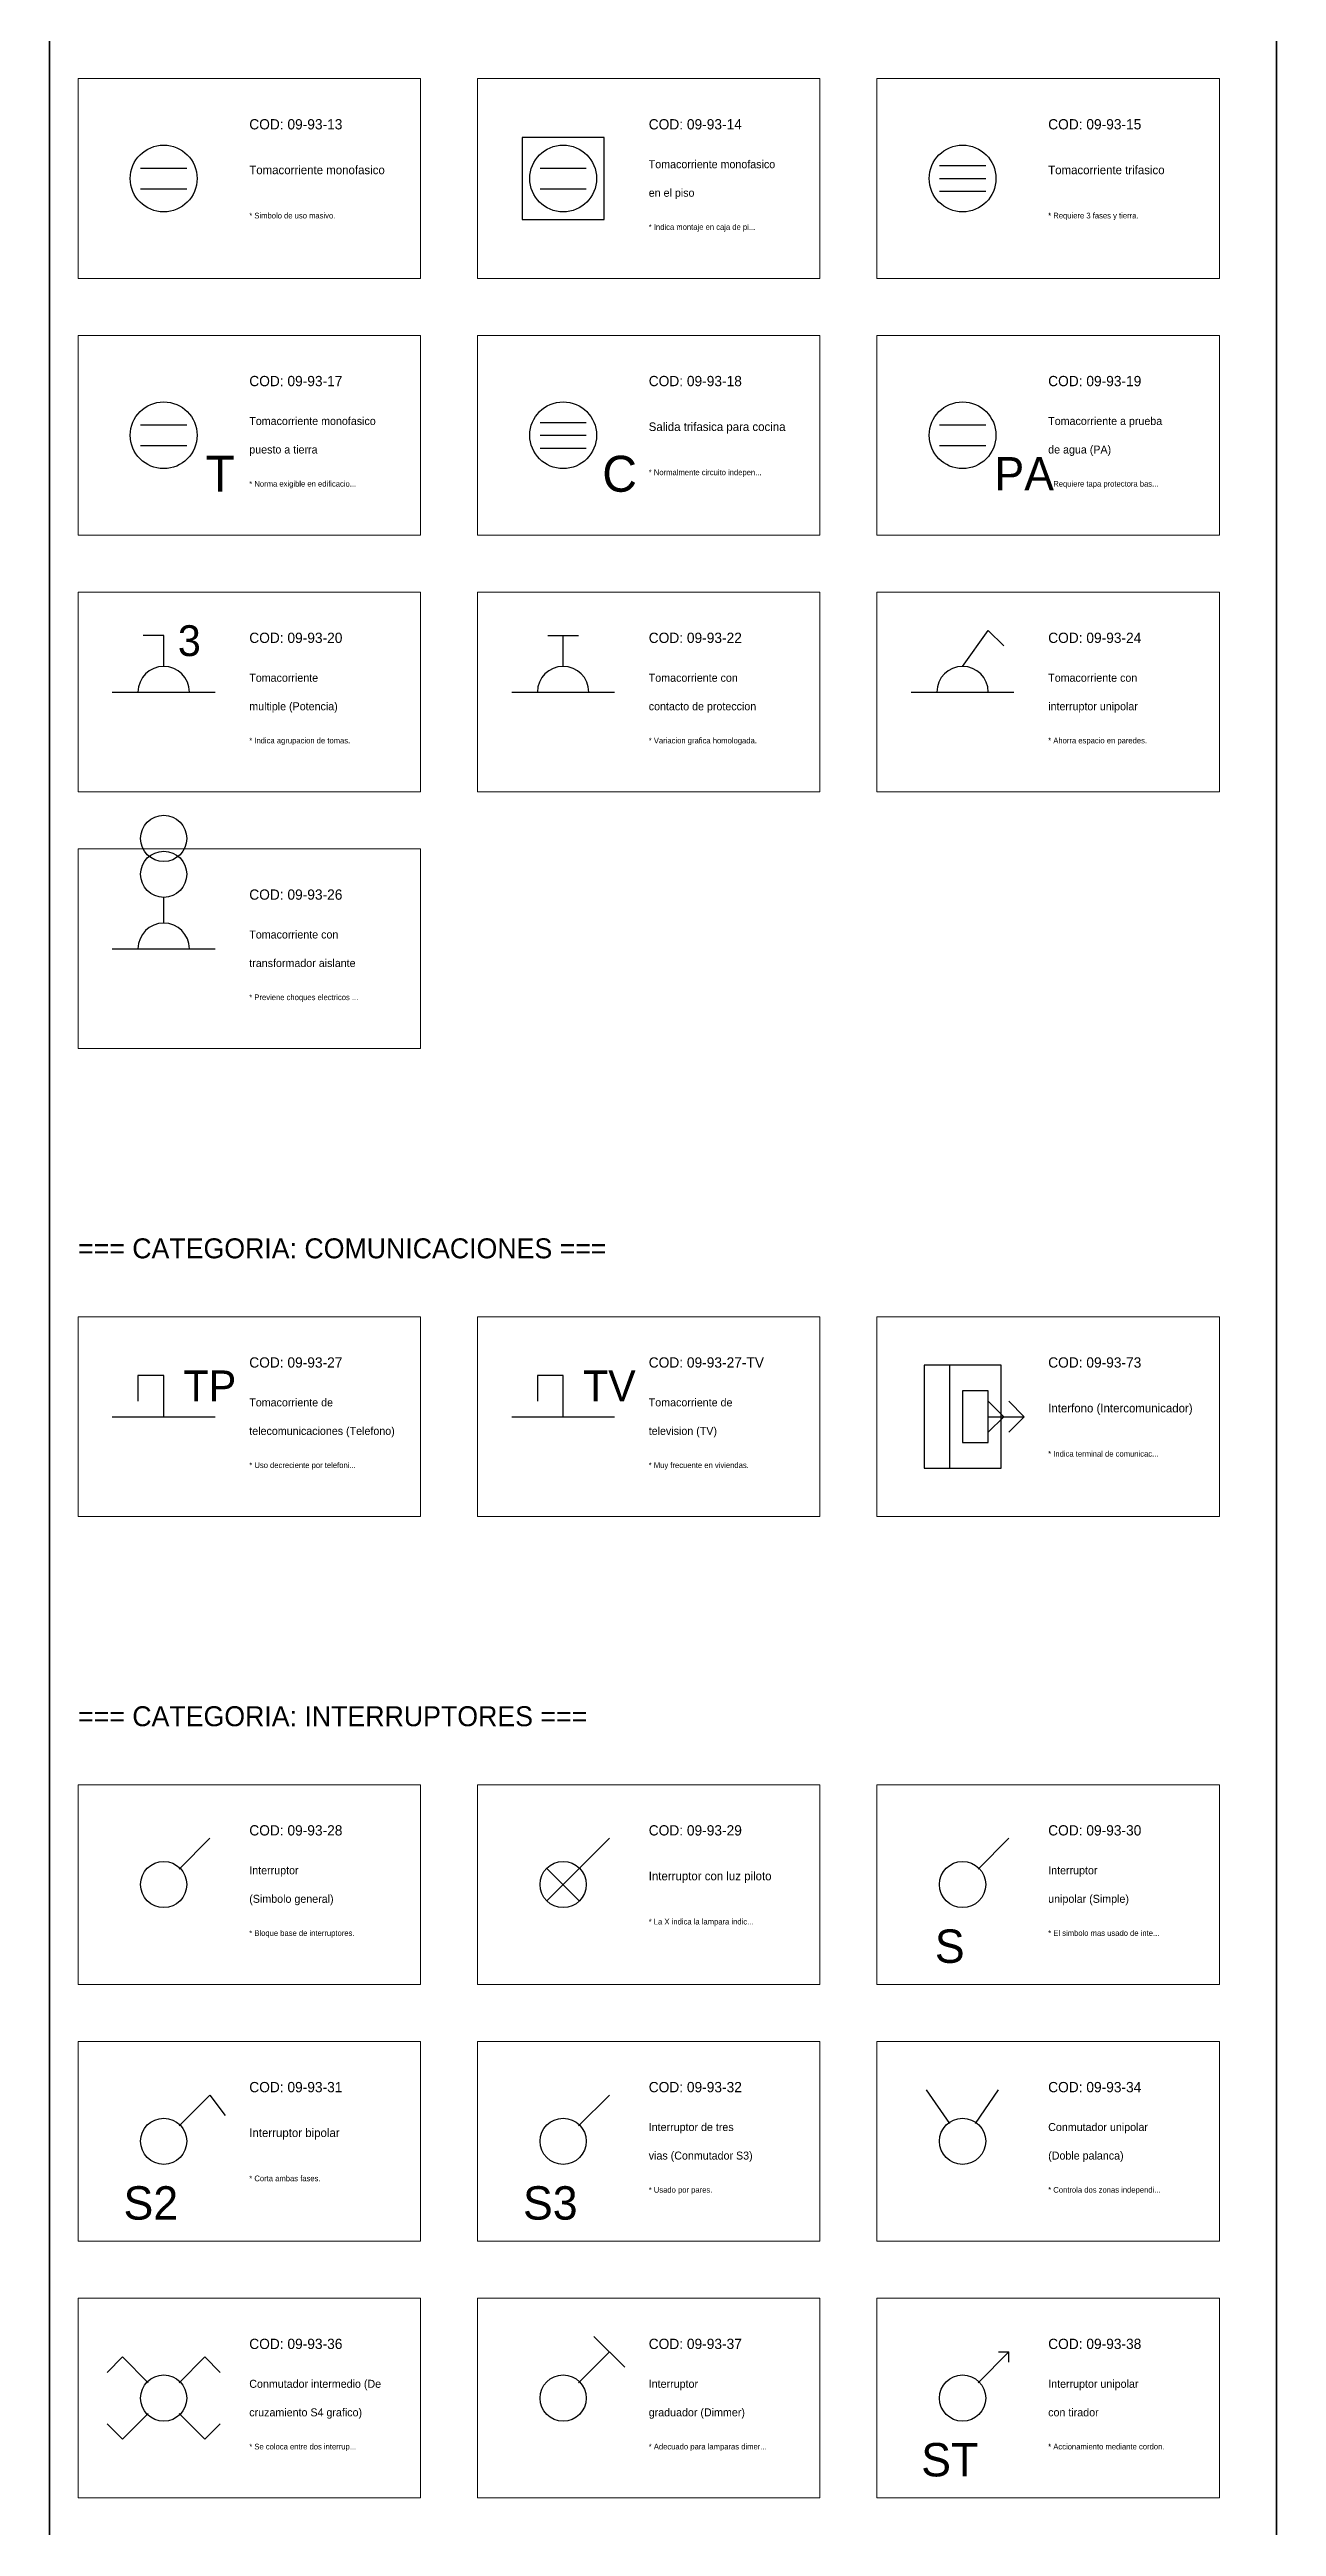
# Model space of a CAD drawing. Header units: metres. Extents: x -5 to 245, y -1607 to 10.
# Drawn here: x -5 to 210, y -1213 to -778.9 of the extents above; entities that cross this region are included whole.
import ezdxf
from ezdxf.enums import TextEntityAlignment as Align

# ---------------------------------------------------------------- set-up
doc = ezdxf.new("R2010")
doc.units = ezdxf.units.M
for name, color, linetype, lineweight in [('CELDAS_GUIA', 8, 'Continuous', 9), ('MARCOS', 7, 'Continuous', 35), ('OBSERVACIONES', 9, 'Continuous', 9), ('SIMBOLOS_DGE', 2, 'Continuous', 25), ('TEXTOS_CODIGOS', 1, 'Continuous', 18), ('TEXTOS_NOMBRES', 7, 'Continuous', 13), ('TITULOS', 4, 'Continuous', 30)]:
    doc.layers.add(name, color=color, linetype=linetype, lineweight=lineweight)

# ---------------------------------------------------------------- blocks, each defined once
blk = doc.blocks.new('DGE_09_93_13_TOMACORRIENTE_MONOFASICO')
at = {"layer": 'SIMBOLOS_DGE'}
for p, q in [((-0.09, 0.04), (0.09, 0.04)), ((-0.09, -0.04), (0.09, -0.04))]:
    blk.add_line(p, q, dxfattribs=at)
blk.add_circle((0, 0), 0.13, dxfattribs=at)
blk = doc.blocks.new('DGE_09_93_14_TOMACORRIENTE_PISO')
at = {"layer": 'SIMBOLOS_DGE'}
for p, q in [((-0.09, 0.04), (0.09, 0.04)), ((-0.09, -0.04), (0.09, -0.04))]:
    blk.add_line(p, q, dxfattribs=at)
blk.add_lwpolyline([(-0.16, -0.16), (0.16, -0.16), (0.16, 0.16), (-0.16, 0.16), (-0.16, -0.16)], dxfattribs=at)
blk.add_circle((0, 0), 0.13, dxfattribs=at)
blk = doc.blocks.new('DGE_09_93_15_TOMACORRIENTE_TRIFASICO')
at = {"layer": 'SIMBOLOS_DGE'}
for p, q in [((-0.09, 0.05), (0.09, 0.05)), ((-0.09, 0), (0.09, 0)), ((-0.09, -0.05), (0.09, -0.05))]:
    blk.add_line(p, q, dxfattribs=at)
blk.add_circle((0, 0), 0.13, dxfattribs=at)
blk = doc.blocks.new('DGE_09_93_17_TOMACORRIENTE_TIERRA')
at = {"layer": 'SIMBOLOS_DGE'}
for p, q in [((-0.09, 0.04), (0.09, 0.04)), ((-0.09, -0.04), (0.09, -0.04))]:
    blk.add_line(p, q, dxfattribs=at)
blk.add_circle((0, 0), 0.13, dxfattribs=at)
blk.add_text('T', height=0.14, dxfattribs=at).set_placement((0.22, -0.15), align=Align.MIDDLE_CENTER)
blk = doc.blocks.new('DGE_09_93_18_SALIDA_COCINA')
at = {"layer": 'SIMBOLOS_DGE'}
for p, q in [((-0.09, 0.05), (0.09, 0.05)), ((-0.09, 0), (0.09, 0)), ((-0.09, -0.05), (0.09, -0.05))]:
    blk.add_line(p, q, dxfattribs=at)
blk.add_circle((0, 0), 0.13, dxfattribs=at)
blk.add_text('C', height=0.14, dxfattribs=at).set_placement((0.22, -0.15), align=Align.MIDDLE_CENTER)
blk = doc.blocks.new('DGE_09_93_19_TOMACORRIENTE_AGUA')
at = {"layer": 'SIMBOLOS_DGE'}
for p, q in [((-0.09, 0.04), (0.09, 0.04)), ((-0.09, -0.04), (0.09, -0.04))]:
    blk.add_line(p, q, dxfattribs=at)
blk.add_circle((0, 0), 0.13, dxfattribs=at)
blk.add_text('PA', height=0.13, dxfattribs=at).set_placement((0.24, -0.15), align=Align.MIDDLE_CENTER)
blk = doc.blocks.new('DGE_09_93_20_TOMACORRIENTE_MULTIPLE')
at = {"layer": 'SIMBOLOS_DGE'}
for p, q in [((0, 0.22), (-0.08, 0.22)), ((0, 0.1), (0, 0.22)), ((-0.2, 0), (0.2, 0))]:
    blk.add_line(p, q, dxfattribs=at)
blk.add_arc((0, 0), 0.1, 0, 180, dxfattribs=at)
blk.add_text('3', height=0.12, dxfattribs=at).set_placement((0.1, 0.2), align=Align.MIDDLE_CENTER)
blk = doc.blocks.new('DGE_09_93_22_TOMACORRIENTE_PROTECCION')
at = {"layer": 'SIMBOLOS_DGE'}
for p, q in [((-0.06, 0.22), (0.06, 0.22)), ((0, 0.1), (0, 0.22)), ((-0.2, 0), (0.2, 0))]:
    blk.add_line(p, q, dxfattribs=at)
blk.add_arc((0, 0), 0.1, 0, 180, dxfattribs=at)
blk = doc.blocks.new('DGE_09_93_24_TOMACORRIENTE_INTERRUPTOR')
at = {"layer": 'SIMBOLOS_DGE'}
for p, q in [((0, 0.1), (0.1, 0.24)), ((0.1, 0.24), (0.16, 0.18)), ((-0.2, 0), (0.2, 0))]:
    blk.add_line(p, q, dxfattribs=at)
blk.add_arc((0, 0), 0.1, 0, 180, dxfattribs=at)
blk = doc.blocks.new('DGE_09_93_26_TOMACORRIENTE_TRANSFORMADOR')
at = {"layer": 'SIMBOLOS_DGE'}
for p, q in [((0, 0.1), (0, 0.2)), ((-0.2, 0), (0.2, 0))]:
    blk.add_line(p, q, dxfattribs=at)
for centre in [(0, 0.43), (0, 0.29)]:
    blk.add_circle(centre, 0.09, dxfattribs=at)
blk.add_arc((0, 0), 0.1, 0, 180, dxfattribs=at)
blk = doc.blocks.new('DGE_09_93_27_TELEFONO')
at = {"layer": 'SIMBOLOS_DGE'}
for p, q in [((0, 0.16), (-0.1, 0.16)), ((-0.1, 0.16), (-0.1, 0.06)), ((0, 0), (0, 0.16)), ((-0.2, 0), (0.2, 0))]:
    blk.add_line(p, q, dxfattribs=at)
blk.add_text('TP', height=0.12, dxfattribs=at).set_placement((0.18, 0.12), align=Align.MIDDLE_CENTER)
blk = doc.blocks.new('DGE_09_93_27_TV')
at = {"layer": 'SIMBOLOS_DGE'}
for p, q in [((0, 0.16), (-0.1, 0.16)), ((-0.1, 0.16), (-0.1, 0.06)), ((0, 0), (0, 0.16)), ((-0.2, 0), (0.2, 0))]:
    blk.add_line(p, q, dxfattribs=at)
blk.add_text('TV', height=0.12, dxfattribs=at).set_placement((0.18, 0.12), align=Align.MIDDLE_CENTER)
blk = doc.blocks.new('DGE_09_93_73_INTERFONO')
at = {"layer": 'SIMBOLOS_DGE'}
for p, q in [((-0.05, -0.2), (-0.05, 0.2)), ((0.16, 0), (0.1, 0.06)), ((0.1, 0), (0.24, 0)), ((0.16, 0), (0.1, -0.06)), ((0.18, 0.06), (0.24, 0)), ((0.18, -0.06), (0.24, 0))]:
    blk.add_line(p, q, dxfattribs=at)
for points in [[(-0.15, -0.2), (0.15, -0.2), (0.15, 0.2), (-0.15, 0.2), (-0.15, -0.2)], [(0, -0.1), (0.1, -0.1), (0.1, 0.1), (0, 0.1), (0, -0.1)]]:
    blk.add_lwpolyline(points, dxfattribs=at)
blk = doc.blocks.new('DGE_09_93_28_INTERRUPTOR')
at = {"layer": 'SIMBOLOS_DGE'}
blk.add_line((0.06, 0.06), (0.18, 0.18), dxfattribs=at)
blk.add_circle((0, 0), 0.09, dxfattribs=at)
blk = doc.blocks.new('DGE_09_93_29_INTERRUPTOR_PILOTO')
at = {"layer": 'SIMBOLOS_DGE'}
for p, q in [((0.06, 0.06), (0.18, 0.18)), ((-0.063, -0.063), (0.063, 0.063)), ((-0.063, 0.063), (0.063, -0.063))]:
    blk.add_line(p, q, dxfattribs=at)
blk.add_circle((0, 0), 0.09, dxfattribs=at)
blk = doc.blocks.new('DGE_09_93_30_INTERRUPTOR_UNIPOLAR')
at = {"layer": 'SIMBOLOS_DGE'}
blk.add_line((0.06, 0.06), (0.18, 0.18), dxfattribs=at)
blk.add_circle((0, 0), 0.09, dxfattribs=at)
blk.add_text('S', height=0.13, dxfattribs=at).set_placement((-0.05, -0.24), align=Align.MIDDLE_CENTER)
blk = doc.blocks.new('DGE_09_93_31_INTERRUPTOR_BIPOLAR')
at = {"layer": 'SIMBOLOS_DGE'}
for p, q in [((0.06, 0.06), (0.18, 0.18)), ((0.18, 0.18), (0.24, 0.1))]:
    blk.add_line(p, q, dxfattribs=at)
blk.add_circle((0, 0), 0.09, dxfattribs=at)
blk.add_text('S2', height=0.13, dxfattribs=at).set_placement((-0.05, -0.24), align=Align.MIDDLE_CENTER)
blk = doc.blocks.new('DGE_09_93_32_INTERRUPTOR_CONMUTADO')
at = {"layer": 'SIMBOLOS_DGE'}
blk.add_line((0.06, 0.06), (0.18, 0.18), dxfattribs=at)
blk.add_circle((0, 0), 0.09, dxfattribs=at)
blk.add_text('S3', height=0.13, dxfattribs=at).set_placement((-0.05, -0.24), align=Align.MIDDLE_CENTER)
blk = doc.blocks.new('DGE_09_93_34_CONMUTADOR_UNIPOLAR')
at = {"layer": 'SIMBOLOS_DGE'}
for p, q in [((-0.05, 0.07), (-0.14, 0.2)), ((0.05, 0.07), (0.14, 0.2))]:
    blk.add_line(p, q, dxfattribs=at)
blk.add_circle((0, 0), 0.09, dxfattribs=at)
blk = doc.blocks.new('DGE_09_93_36_CONMUTADOR_INTERMEDIO')
at = {"layer": 'SIMBOLOS_DGE'}
for p, q in [((-0.16, 0.16), (-0.22, 0.1)), ((-0.06, 0.06), (-0.16, 0.16)), ((0.06, 0.06), (0.16, 0.16)), ((0.16, 0.16), (0.22, 0.1)), ((-0.06, -0.06), (-0.16, -0.16)), ((0.06, -0.06), (0.16, -0.16)), ((-0.16, -0.16), (-0.22, -0.1)), ((0.16, -0.16), (0.22, -0.1))]:
    blk.add_line(p, q, dxfattribs=at)
blk.add_circle((0, 0), 0.09, dxfattribs=at)
blk = doc.blocks.new('DGE_09_93_37_DIMMER')
at = {"layer": 'SIMBOLOS_DGE'}
for p, q in [((0.12, 0.24), (0.24, 0.12)), ((0.06, 0.06), (0.18, 0.18))]:
    blk.add_line(p, q, dxfattribs=at)
blk.add_circle((0, 0), 0.09, dxfattribs=at)
blk = doc.blocks.new('DGE_09_93_38_INTERRUPTOR_TIRADOR')
at = {"layer": 'SIMBOLOS_DGE'}
for p in [(0.06, 0.06), (0.14, 0.18), (0.18, 0.14)]:
    blk.add_line(p, (0.18, 0.18), dxfattribs=at)
blk.add_circle((0, 0), 0.09, dxfattribs=at)
blk.add_text('ST', height=0.13, dxfattribs=at).set_placement((-0.05, -0.24), align=Align.MIDDLE_CENTER)

msp = doc.modelspace()

# ---------------------------------------------------------------- linework, layer by layer
at = {"layer": 'CELDAS_GUIA'}
for points in [[(0, -784), (60, -784), (60, -819), (0, -819), (0, -784)], [(70, -784), (130, -784), (130, -819), (70, -819), (70, -784)], [(140, -784), (200, -784), (200, -819), (140, -819), (140, -784)], [(0, -829), (60, -829), (60, -864), (0, -864), (0, -829)], [(70, -829), (130, -829), (130, -864), (70, -864), (70, -829)], [(140, -829), (200, -829), (200, -864), (140, -864), (140, -829)], [(0, -874), (60, -874), (60, -909), (0, -909), (0, -874)], [(70, -874), (130, -874), (130, -909), (70, -909), (70, -874)], [(140, -874), (200, -874), (200, -909), (140, -909), (140, -874)], [(0, -919), (60, -919), (60, -954), (0, -954), (0, -919)], [(0, -1001), (60, -1001), (60, -1036), (0, -1036), (0, -1001)], [(70, -1001), (130, -1001), (130, -1036), (70, -1036), (70, -1001)], [(140, -1001), (200, -1001), (200, -1036), (140, -1036), (140, -1001)], [(0, -1083), (60, -1083), (60, -1118), (0, -1118), (0, -1083)], [(70, -1083), (130, -1083), (130, -1118), (70, -1118), (70, -1083)], [(140, -1083), (200, -1083), (200, -1118), (140, -1118), (140, -1083)], [(0, -1128), (60, -1128), (60, -1163), (0, -1163), (0, -1128)], [(70, -1128), (130, -1128), (130, -1163), (70, -1163), (70, -1128)], [(140, -1128), (200, -1128), (200, -1163), (140, -1163), (140, -1128)], [(0, -1173), (60, -1173), (60, -1208), (0, -1208), (0, -1173)], [(70, -1173), (130, -1173), (130, -1208), (70, -1208), (70, -1173)], [(140, -1173), (200, -1173), (200, -1208), (140, -1208), (140, -1173)]]:
    msp.add_lwpolyline(points, dxfattribs=at)
at = {"layer": 'MARCOS'}
msp.add_lwpolyline([(-5, 10), (210, 10), (210, -1607), (-5, -1607), (-5, 10)], dxfattribs=at)

# ---------------------------------------------------------------- block references
at = {"layer": 'SIMBOLOS_DGE', "xscale": 45, "yscale": 45, "zscale": 45}
for name, p in [('DGE_09_93_14_TOMACORRIENTE_PISO', (85, -801.5)), ('DGE_09_93_13_TOMACORRIENTE_MONOFASICO', (15, -801.5)), ('DGE_09_93_15_TOMACORRIENTE_TRIFASICO', (155, -801.5)), ('DGE_09_93_17_TOMACORRIENTE_TIERRA', (15, -846.5)), ('DGE_09_93_18_SALIDA_COCINA', (85, -846.5)), ('DGE_09_93_19_TOMACORRIENTE_AGUA', (155, -846.5)), ('DGE_09_93_20_TOMACORRIENTE_MULTIPLE', (15, -891.5)), ('DGE_09_93_24_TOMACORRIENTE_INTERRUPTOR', (155, -891.5)), ('DGE_09_93_22_TOMACORRIENTE_PROTECCION', (85, -891.5)), ('DGE_09_93_26_TOMACORRIENTE_TRANSFORMADOR', (15, -936.5)), ('DGE_09_93_27_TELEFONO', (15, -1018.5)), ('DGE_09_93_27_TV', (85, -1018.5)), ('DGE_09_93_73_INTERFONO', (155, -1018.5)), ('DGE_09_93_28_INTERRUPTOR', (15, -1100.5)), ('DGE_09_93_29_INTERRUPTOR_PILOTO', (85, -1100.5)), ('DGE_09_93_30_INTERRUPTOR_UNIPOLAR', (155, -1100.5)), ('DGE_09_93_34_CONMUTADOR_UNIPOLAR', (155, -1145.5)), ('DGE_09_93_31_INTERRUPTOR_BIPOLAR', (15, -1145.5)), ('DGE_09_93_32_INTERRUPTOR_CONMUTADO', (85, -1145.5)), ('DGE_09_93_37_DIMMER', (85, -1190.5)), ('DGE_09_93_36_CONMUTADOR_INTERMEDIO', (15, -1190.5)), ('DGE_09_93_38_INTERRUPTOR_TIRADOR', (155, -1190.5))]:
    msp.add_blockref(name, p, dxfattribs=at)

# ---------------------------------------------------------------- texts
at = {"layer": 'OBSERVACIONES'}
for s, p in [('* Simbolo de uso masivo.', (30, -808)), ('* Indica montaje en caja de pi...', (100, -810)), ('* Requiere 3 fases y tierra.', (170, -808)), ('* Norma exigible en edificacio...', (30, -855)), ('* Normalmente circuito indepen...', (100, -853)), ('* Requiere tapa protectora bas...', (170, -855)), ('* Indica agrupacion de tomas.', (30, -900)), ('* Variacion grafica homologada.', (100, -900)), ('* Ahorra espacio en paredes.', (170, -900)), ('* Previene choques electricos ...', (30, -945)), ('* Indica terminal de comunicac...', (170, -1025)), ('* Uso decreciente por telefoni...', (30, -1027)), ('* Muy frecuente en viviendas.', (100, -1027)), ('* La X indica la lampara indic...', (100, -1107)), ('* Bloque base de interruptores.', (30, -1109)), ('* El simbolo mas usado de inte...', (170, -1109)), ('* Corta ambas fases.', (30, -1152)), ('* Usado por pares.', (100, -1154)), ('* Controla dos zonas independi...', (170, -1154)), ('* Se coloca entre dos interrup...', (30, -1199)), ('* Adecuado para lamparas dimer...', (100, -1199)), ('* Accionamiento mediante cordon.', (170, -1199))]:
    msp.add_text(s, height=1, dxfattribs=at).set_placement(p, align=Align.MIDDLE_LEFT)
at = {"layer": 'TEXTOS_CODIGOS'}
for s, p in [('COD: 09-93-13', (30, -792)), ('COD: 09-93-14', (100, -792)), ('COD: 09-93-15', (170, -792)), ('COD: 09-93-17', (30, -837)), ('COD: 09-93-18', (100, -837)), ('COD: 09-93-19', (170, -837)), ('COD: 09-93-20', (30, -882)), ('COD: 09-93-22', (100, -882)), ('COD: 09-93-24', (170, -882)), ('COD: 09-93-26', (30, -927)), ('COD: 09-93-27', (30, -1009)), ('COD: 09-93-27-TV', (100, -1009)), ('COD: 09-93-73', (170, -1009)), ('COD: 09-93-28', (30, -1091)), ('COD: 09-93-29', (100, -1091)), ('COD: 09-93-30', (170, -1091)), ('COD: 09-93-31', (30, -1136)), ('COD: 09-93-32', (100, -1136)), ('COD: 09-93-34', (170, -1136)), ('COD: 09-93-36', (30, -1181)), ('COD: 09-93-37', (100, -1181)), ('COD: 09-93-38', (170, -1181))]:
    msp.add_text(s, height=1.8, dxfattribs=at).set_placement(p, align=Align.MIDDLE_LEFT)
at = {"layer": 'TEXTOS_NOMBRES'}
for s, height, p in [('Tomacorriente monofasico', 1.4, (100, -799)), ('Tomacorriente monofasico', 1.5, (30, -800)), ('Tomacorriente trifasico', 1.5, (170, -800)), ('en el piso', 1.4, (100, -804)), ('Tomacorriente monofasico', 1.4, (30, -844)), ('Salida trifasica para cocina', 1.5, (100, -845)), ('Tomacorriente a prueba', 1.4, (170, -844)), ('puesto a tierra', 1.4, (30, -849)), ('de agua (PA)', 1.4, (170, -849)), ('Tomacorriente', 1.4, (30, -889)), ('Tomacorriente con', 1.4, (100, -889)), ('Tomacorriente con', 1.4, (170, -889)), ('multiple (Potencia)', 1.4, (30, -894)), ('contacto de proteccion', 1.4, (100, -894)), ('interruptor unipolar', 1.4, (170, -894)), ('Tomacorriente con', 1.4, (30, -934)), ('transformador aislante', 1.4, (30, -939)), ('Tomacorriente de', 1.4, (30, -1016)), ('Tomacorriente de', 1.4, (100, -1016)), ('Interfono (Intercomunicador)', 1.5, (170, -1017)), ('telecomunicaciones (Telefono)', 1.4, (30, -1021)), ('television (TV)', 1.4, (100, -1021)), ('Interruptor', 1.4, (30, -1098)), ('Interruptor con luz piloto', 1.5, (100, -1099)), ('Interruptor', 1.4, (170, -1098)), ('(Simbolo general)', 1.4, (30, -1103)), ('unipolar (Simple)', 1.4, (170, -1103)), ('Interruptor bipolar', 1.5, (30, -1144)), ('Interruptor de tres', 1.4, (100, -1143)), ('Conmutador unipolar', 1.4, (170, -1143)), ('vias (Conmutador S3)', 1.4, (100, -1148)), ('(Doble palanca)', 1.4, (170, -1148)), ('Conmutador intermedio (De', 1.4, (30, -1188)), ('Interruptor', 1.4, (100, -1188)), ('Interruptor unipolar', 1.4, (170, -1188)), ('cruzamiento S4 grafico)', 1.4, (30, -1193)), ('graduador (Dimmer)', 1.4, (100, -1193)), ('con tirador', 1.4, (170, -1193))]:
    msp.add_text(s, height=height, dxfattribs=at).set_placement(p, align=Align.MIDDLE_LEFT)
at = {"layer": 'TITULOS'}
for s, p in [('=== CATEGORIA: COMUNICACIONES ===', (0, -989)), ('=== CATEGORIA: INTERRUPTORES ===', (0, -1071))]:
    msp.add_text(s, height=3.5, dxfattribs=at).set_placement(p, align=Align.MIDDLE_LEFT)

doc.saveas('drawing.dxf')
